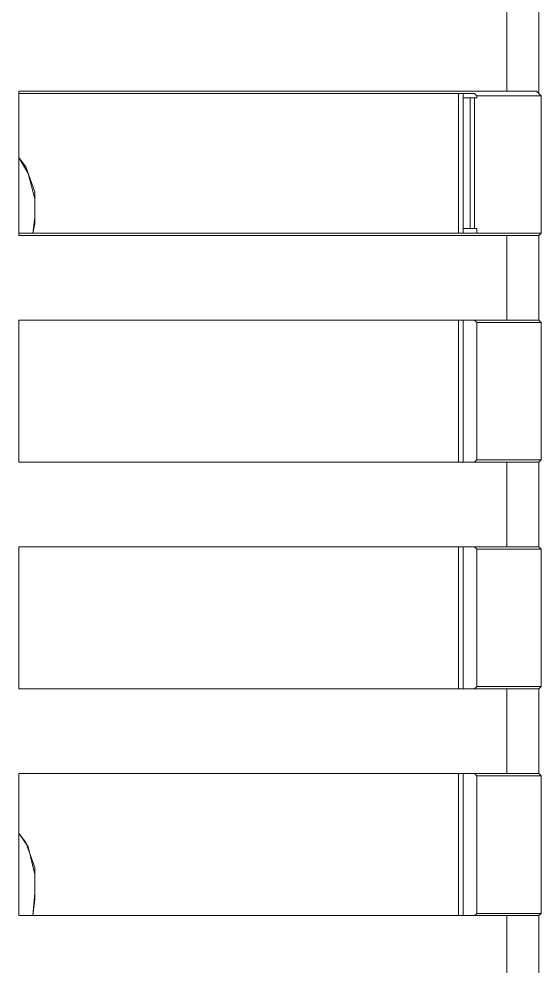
# Model space of a CAD drawing. Header units: centimetres. Extents: x -12.2 to 12.2, y -6.1 to 6.1.
# Drawn here: x -6.601 to -5.797, y 0.757 to 2.215 of the extents above; entities that cross this region are included whole.
import ezdxf

# ---------------------------------------------------------------- set-up
doc = ezdxf.new("R2010")
doc.units = ezdxf.units.CM
doc.header["$MEASUREMENT"] = 0
doc.layers.add('Camada 1', color=7, linetype='Continuous')

msp = doc.modelspace()

# ---------------------------------------------------------------- linework, layer by layer
at = {"layer": 'Camada 1', "lineweight": 9}
for points in [[(-5.80031, 2.23477), (-5.80031, 2.23477), (-5.80031, 2.10072), (-5.80031, 2.10072)], [(-5.8497, 2.10424), (-5.8497, 2.10424), (-5.8497, 2.23124), (-5.8497, 2.23124)], [(-5.8497, 2.10424), (-5.8497, 2.10424), (-6.60112, 2.10424), (-6.60112, 2.10424)], [(-6.60112, 2.10424), (-6.60112, 2.10424), (-6.60112, 1.88199), (-6.60112, 1.88199)], [(-6.60112, 2.10072), (-6.60112, 2.10072), (-6.60112, 2.10424), (-6.60112, 2.10424)], [(-5.89909, 2.10072), (-5.89909, 2.10072), (-6.60112, 2.10072), (-6.60112, 2.10072)], [(-6.60112, 2.10072), (-6.60112, 2.10072), (-6.60112, 1.88552), (-6.60112, 1.88552)], [(-5.92379, 1.88552), (-5.92379, 1.88552), (-5.92379, 2.10072), (-5.92379, 2.10072)], [(-5.91673, 2.10072), (-5.91673, 2.10072), (-5.91673, 1.88552), (-5.91673, 1.88552)], [(-5.89556, 2.09719), (-5.89556, 2.09719), (-5.89909, 2.10072), (-5.89909, 2.10072)], [(-5.79679, 2.09719), (-5.79679, 2.09719), (-5.80031, 2.10072), (-5.80031, 2.10072)], [(-5.90615, 2.09366), (-5.90615, 2.09366), (-5.91673, 2.09366), (-5.91673, 2.09366)], [(-5.90615, 1.89258), (-5.90615, 1.89258), (-5.90615, 2.09366), (-5.90615, 2.09366)], [(-5.89909, 2.09366), (-5.89909, 2.09366), (-5.90615, 2.09366), (-5.90615, 2.09366)], [(-5.89909, 2.09366), (-5.89909, 2.09366), (-5.89909, 1.89258), (-5.89909, 1.89258)], [(-5.89909, 2.09366), (-5.89909, 2.09366), (-5.89556, 2.09366), (-5.89556, 2.09366)], [(-5.79679, 2.09719), (-5.79679, 2.09719), (-5.89556, 2.09719), (-5.89556, 2.09719)], [(-5.89556, 2.09719), (-5.89556, 2.09719), (-5.89556, 2.09366), (-5.89556, 2.09366)], [(-5.79679, 2.09719), (-5.79679, 2.09719), (-5.79679, 1.88552), (-5.79679, 1.88552)], [(-6.60112, 1.88552), (-6.60112, 1.88552), (-5.89909, 1.88552), (-5.89909, 1.88552)], [(-6.60112, 1.88552), (-6.60112, 1.88552), (-6.60112, 1.88199), (-6.60112, 1.88199)], [(-6.60112, 1.88199), (-6.60112, 1.88199), (-5.8497, 1.88199), (-5.8497, 1.88199)], [(-5.90615, 1.89258), (-5.90615, 1.89258), (-5.91673, 1.89258), (-5.91673, 1.89258)], [(-5.89909, 1.89258), (-5.89909, 1.89258), (-5.90615, 1.89258), (-5.90615, 1.89258)], [(-5.89556, 1.89258), (-5.89556, 1.89258), (-5.89909, 1.89258), (-5.89909, 1.89258)], [(-5.89909, 1.88552), (-5.89909, 1.88552), (-5.89556, 1.88552), (-5.89556, 1.88552)], [(-5.89556, 1.89258), (-5.89556, 1.89258), (-5.89556, 1.88552), (-5.89556, 1.88552)], [(-5.89556, 1.88552), (-5.89556, 1.88552), (-5.79679, 1.88552), (-5.79679, 1.88552)], [(-5.8497, 1.75147), (-5.8497, 1.75147), (-5.8497, 1.88199), (-5.8497, 1.88199)], [(-5.80031, 1.88199), (-5.80031, 1.88199), (-5.79679, 1.88552), (-5.79679, 1.88552)], [(-5.80031, 1.88199), (-5.80031, 1.88199), (-5.80031, 1.75147), (-5.80031, 1.75147)], [(-5.8497, 1.75147), (-5.8497, 1.75147), (-6.60112, 1.75147), (-6.60112, 1.75147)], [(-6.60112, 1.75147), (-6.60112, 1.75147), (-6.60112, 1.53274), (-6.60112, 1.53274)], [(-6.60112, 1.75147), (-6.60112, 1.75147), (-6.60112, 1.53274), (-6.60112, 1.53274)], [(-5.89909, 1.75147), (-5.89909, 1.75147), (-6.60112, 1.75147), (-6.60112, 1.75147)], [(-5.92379, 1.53274), (-5.92379, 1.53274), (-5.92379, 1.75147), (-5.92379, 1.75147)], [(-5.91673, 1.75147), (-5.91673, 1.75147), (-5.91673, 1.53274), (-5.91673, 1.53274)], [(-5.89556, 1.74794), (-5.89556, 1.74794), (-5.89909, 1.75147), (-5.89909, 1.75147)], [(-5.79679, 1.74794), (-5.79679, 1.74794), (-5.80031, 1.75147), (-5.80031, 1.75147)], [(-5.79679, 1.74794), (-5.79679, 1.74794), (-5.89556, 1.74794), (-5.89556, 1.74794)], [(-5.89556, 1.74794), (-5.89556, 1.74794), (-5.89556, 1.53627), (-5.89556, 1.53627)], [(-5.79679, 1.74794), (-5.79679, 1.74794), (-5.79679, 1.53627), (-5.79679, 1.53627)], [(-6.60112, 1.53274), (-6.60112, 1.53274), (-5.8497, 1.53274), (-5.8497, 1.53274)], [(-6.60112, 1.53274), (-6.60112, 1.53274), (-5.89909, 1.53274), (-5.89909, 1.53274)], [(-5.89909, 1.53274), (-5.89909, 1.53274), (-5.89556, 1.53627), (-5.89556, 1.53627)], [(-5.89556, 1.53627), (-5.89556, 1.53627), (-5.79679, 1.53627), (-5.79679, 1.53627)], [(-5.8497, 1.40222), (-5.8497, 1.40222), (-5.8497, 1.53274), (-5.8497, 1.53274)], [(-5.80031, 1.53274), (-5.80031, 1.53274), (-5.79679, 1.53627), (-5.79679, 1.53627)], [(-5.80031, 1.53274), (-5.80031, 1.53274), (-5.80031, 1.40222), (-5.80031, 1.40222)], [(-5.8497, 1.40222), (-5.8497, 1.40222), (-6.60112, 1.40222), (-6.60112, 1.40222)], [(-6.60112, 1.40222), (-6.60112, 1.40222), (-6.60112, 1.18349), (-6.60112, 1.18349)], [(-5.89909, 1.40222), (-5.89909, 1.40222), (-6.60112, 1.40222), (-6.60112, 1.40222)], [(-6.60112, 1.40222), (-6.60112, 1.40222), (-6.60112, 1.18349), (-6.60112, 1.18349)], [(-5.92379, 1.18349), (-5.92379, 1.18349), (-5.92379, 1.40222), (-5.92379, 1.40222)], [(-5.91673, 1.40222), (-5.91673, 1.40222), (-5.91673, 1.18349), (-5.91673, 1.18349)], [(-5.89556, 1.39869), (-5.89556, 1.39869), (-5.89909, 1.40222), (-5.89909, 1.40222)], [(-5.79679, 1.39869), (-5.79679, 1.39869), (-5.80031, 1.40222), (-5.80031, 1.40222)], [(-5.79679, 1.39869), (-5.79679, 1.39869), (-5.89556, 1.39869), (-5.89556, 1.39869)], [(-5.89556, 1.39869), (-5.89556, 1.39869), (-5.89556, 1.18702), (-5.89556, 1.18702)], [(-5.79679, 1.39869), (-5.79679, 1.39869), (-5.79679, 1.18702), (-5.79679, 1.18702)], [(-6.60112, 1.18349), (-6.60112, 1.18349), (-5.8497, 1.18349), (-5.8497, 1.18349)], [(-6.60112, 1.18349), (-6.60112, 1.18349), (-5.89909, 1.18349), (-5.89909, 1.18349)], [(-5.89909, 1.18349), (-5.89909, 1.18349), (-5.89556, 1.18702), (-5.89556, 1.18702)], [(-5.89556, 1.18702), (-5.89556, 1.18702), (-5.79679, 1.18702), (-5.79679, 1.18702)], [(-5.8497, 1.05297), (-5.8497, 1.05297), (-5.8497, 1.18349), (-5.8497, 1.18349)], [(-5.80031, 1.18349), (-5.80031, 1.18349), (-5.79679, 1.18702), (-5.79679, 1.18702)], [(-5.80031, 1.18349), (-5.80031, 1.18349), (-5.80031, 1.05297), (-5.80031, 1.05297)], [(-5.8497, 1.05297), (-5.8497, 1.05297), (-6.60112, 1.05297), (-6.60112, 1.05297)], [(-6.60112, 1.05297), (-6.60112, 1.05297), (-6.60112, 0.83424), (-6.60112, 0.83424)], [(-6.60112, 1.05297), (-6.60112, 1.05297), (-6.60112, 0.83424), (-6.60112, 0.83424)], [(-5.89909, 1.05297), (-5.89909, 1.05297), (-6.60112, 1.05297), (-6.60112, 1.05297)], [(-5.92379, 0.83424), (-5.92379, 0.83424), (-5.92379, 1.05297), (-5.92379, 1.05297)], [(-5.91673, 1.05297), (-5.91673, 1.05297), (-5.91673, 0.83424), (-5.91673, 0.83424)], [(-5.89556, 1.04944), (-5.89556, 1.04944), (-5.89909, 1.05297), (-5.89909, 1.05297)], [(-5.79679, 1.04944), (-5.79679, 1.04944), (-5.80031, 1.05297), (-5.80031, 1.05297)], [(-5.79679, 1.04944), (-5.79679, 1.04944), (-5.89556, 1.04944), (-5.89556, 1.04944)], [(-5.89556, 1.04944), (-5.89556, 1.04944), (-5.89556, 0.83777), (-5.89556, 0.83777)], [(-5.79679, 1.04944), (-5.79679, 1.04944), (-5.79679, 0.83777), (-5.79679, 0.83777)], [(-6.60112, 0.83424), (-6.60112, 0.83424), (-5.8497, 0.83424), (-5.8497, 0.83424)], [(-6.60112, 0.83424), (-6.60112, 0.83424), (-5.89909, 0.83424), (-5.89909, 0.83424)], [(-5.89909, 0.83424), (-5.89909, 0.83424), (-5.89556, 0.83777), (-5.89556, 0.83777)], [(-5.89556, 0.83777), (-5.89556, 0.83777), (-5.79679, 0.83777), (-5.79679, 0.83777)], [(-5.8497, 0.70372), (-5.8497, 0.70372), (-5.8497, 0.83424), (-5.8497, 0.83424)], [(-5.80031, 0.83424), (-5.80031, 0.83424), (-5.79679, 0.83777), (-5.79679, 0.83777)], [(-5.80031, 0.83424), (-5.80031, 0.83424), (-5.80031, 0.70372), (-5.80031, 0.70372)]]:
    msp.add_open_spline(points, degree=3, dxfattribs=at)
for points, knots in [([(-5.80031, 2.10072), (-5.80031, 2.10072), (-5.80384, 2.10424), (-5.80384, 2.10424), (-5.80384, 2.10424), (-5.8109, 2.10424), (-5.8109, 2.10424), (-5.8109, 2.10424), (-5.81442, 2.10424), (-5.81442, 2.10424), (-5.81442, 2.10424), (-5.82501, 2.10424), (-5.82501, 2.10424), (-5.82501, 2.10424), (-5.83206, 2.10424), (-5.83206, 2.10424), (-5.83206, 2.10424), (-5.84265, 2.10424), (-5.84265, 2.10424), (-5.84265, 2.10424), (-5.8497, 2.10424), (-5.8497, 2.10424)], [0, 0, 0, 0, 0.1428571, 0.1428571, 0.1428571, 0.2857143, 0.2857143, 0.2857143, 0.4285714, 0.4285714, 0.4285714, 0.5714286, 0.5714286, 0.5714286, 0.7142857, 0.7142857, 0.7142857, 0.8571429, 0.8571429, 0.8571429, 1, 1, 1, 1]), ([(-6.57995, 1.88552), (-6.57995, 1.88552), (-6.57642, 1.91022), (-6.57642, 1.91022), (-6.57642, 1.91022), (-6.57642, 1.94902), (-6.57642, 1.94902), (-6.57642, 1.94902), (-6.59054, 1.98783), (-6.59054, 1.98783), (-6.59054, 1.98783), (-6.60112, 2.00194), (-6.60112, 2.00194)], [0, 0, 0, 0, 0.25, 0.25, 0.25, 0.5, 0.5, 0.5, 0.75, 0.75, 0.75, 1, 1, 1, 1]), ([(-6.60112, 2.00194), (-6.60112, 2.00194), (-6.58701, 1.97724), (-6.58701, 1.97724), (-6.58701, 1.97724), (-6.57642, 1.93844), (-6.57642, 1.93844), (-6.57642, 1.93844), (-6.57642, 1.89963), (-6.57642, 1.89963), (-6.57642, 1.89963), (-6.57995, 1.88552), (-6.57995, 1.88552)], [0, 0, 0, 0, 0.25, 0.25, 0.25, 0.5, 0.5, 0.5, 0.75, 0.75, 0.75, 1, 1, 1, 1]), ([(-5.8497, 1.88199), (-5.8497, 1.88199), (-5.84265, 1.88199), (-5.84265, 1.88199), (-5.84265, 1.88199), (-5.83206, 1.88199), (-5.83206, 1.88199), (-5.83206, 1.88199), (-5.82501, 1.88199), (-5.82501, 1.88199), (-5.82501, 1.88199), (-5.81442, 1.88199), (-5.81442, 1.88199), (-5.81442, 1.88199), (-5.8109, 1.88199), (-5.8109, 1.88199), (-5.8109, 1.88199), (-5.80384, 1.88199), (-5.80384, 1.88199), (-5.80384, 1.88199), (-5.80031, 1.88199), (-5.80031, 1.88199)], [0, 0, 0, 0, 0.1428571, 0.1428571, 0.1428571, 0.2857143, 0.2857143, 0.2857143, 0.4285714, 0.4285714, 0.4285714, 0.5714286, 0.5714286, 0.5714286, 0.7142857, 0.7142857, 0.7142857, 0.8571429, 0.8571429, 0.8571429, 1, 1, 1, 1]), ([(-5.80031, 1.75147), (-5.80031, 1.75147), (-5.80384, 1.75147), (-5.80384, 1.75147), (-5.80384, 1.75147), (-5.8109, 1.75147), (-5.8109, 1.75147), (-5.8109, 1.75147), (-5.81442, 1.75147), (-5.81442, 1.75147), (-5.81442, 1.75147), (-5.82501, 1.75147), (-5.82501, 1.75147), (-5.82501, 1.75147), (-5.83206, 1.75147), (-5.83206, 1.75147), (-5.83206, 1.75147), (-5.84265, 1.75147), (-5.84265, 1.75147), (-5.84265, 1.75147), (-5.8497, 1.75147), (-5.8497, 1.75147)], [0, 0, 0, 0, 0.1428571, 0.1428571, 0.1428571, 0.2857143, 0.2857143, 0.2857143, 0.4285714, 0.4285714, 0.4285714, 0.5714286, 0.5714286, 0.5714286, 0.7142857, 0.7142857, 0.7142857, 0.8571429, 0.8571429, 0.8571429, 1, 1, 1, 1]), ([(-5.8497, 1.53274), (-5.8497, 1.53274), (-5.84265, 1.53274), (-5.84265, 1.53274), (-5.84265, 1.53274), (-5.83206, 1.53274), (-5.83206, 1.53274), (-5.83206, 1.53274), (-5.82501, 1.53274), (-5.82501, 1.53274), (-5.82501, 1.53274), (-5.81442, 1.53274), (-5.81442, 1.53274), (-5.81442, 1.53274), (-5.8109, 1.53274), (-5.8109, 1.53274), (-5.8109, 1.53274), (-5.80384, 1.53274), (-5.80384, 1.53274), (-5.80384, 1.53274), (-5.80031, 1.53274), (-5.80031, 1.53274)], [0, 0, 0, 0, 0.1428571, 0.1428571, 0.1428571, 0.2857143, 0.2857143, 0.2857143, 0.4285714, 0.4285714, 0.4285714, 0.5714286, 0.5714286, 0.5714286, 0.7142857, 0.7142857, 0.7142857, 0.8571429, 0.8571429, 0.8571429, 1, 1, 1, 1]), ([(-5.80031, 1.40222), (-5.80031, 1.40222), (-5.80384, 1.40222), (-5.80384, 1.40222), (-5.80384, 1.40222), (-5.8109, 1.40222), (-5.8109, 1.40222), (-5.8109, 1.40222), (-5.81442, 1.40222), (-5.81442, 1.40222), (-5.81442, 1.40222), (-5.82501, 1.40222), (-5.82501, 1.40222), (-5.82501, 1.40222), (-5.83206, 1.40222), (-5.83206, 1.40222), (-5.83206, 1.40222), (-5.84265, 1.40222), (-5.84265, 1.40222), (-5.84265, 1.40222), (-5.8497, 1.40222), (-5.8497, 1.40222)], [0, 0, 0, 0, 0.1428571, 0.1428571, 0.1428571, 0.2857143, 0.2857143, 0.2857143, 0.4285714, 0.4285714, 0.4285714, 0.5714286, 0.5714286, 0.5714286, 0.7142857, 0.7142857, 0.7142857, 0.8571429, 0.8571429, 0.8571429, 1, 1, 1, 1]), ([(-5.8497, 1.18349), (-5.8497, 1.18349), (-5.84265, 1.18349), (-5.84265, 1.18349), (-5.84265, 1.18349), (-5.83206, 1.18349), (-5.83206, 1.18349), (-5.83206, 1.18349), (-5.82501, 1.18349), (-5.82501, 1.18349), (-5.82501, 1.18349), (-5.81442, 1.18349), (-5.81442, 1.18349), (-5.81442, 1.18349), (-5.8109, 1.18349), (-5.8109, 1.18349), (-5.8109, 1.18349), (-5.80384, 1.18349), (-5.80384, 1.18349), (-5.80384, 1.18349), (-5.80031, 1.18349), (-5.80031, 1.18349)], [0, 0, 0, 0, 0.1428571, 0.1428571, 0.1428571, 0.2857143, 0.2857143, 0.2857143, 0.4285714, 0.4285714, 0.4285714, 0.5714286, 0.5714286, 0.5714286, 0.7142857, 0.7142857, 0.7142857, 0.8571429, 0.8571429, 0.8571429, 1, 1, 1, 1]), ([(-5.80031, 1.05297), (-5.80031, 1.05297), (-5.80384, 1.05297), (-5.80384, 1.05297), (-5.80384, 1.05297), (-5.8109, 1.05297), (-5.8109, 1.05297), (-5.8109, 1.05297), (-5.81442, 1.05297), (-5.81442, 1.05297), (-5.81442, 1.05297), (-5.82501, 1.05297), (-5.82501, 1.05297), (-5.82501, 1.05297), (-5.83206, 1.05297), (-5.83206, 1.05297), (-5.83206, 1.05297), (-5.84265, 1.05297), (-5.84265, 1.05297), (-5.84265, 1.05297), (-5.8497, 1.05297), (-5.8497, 1.05297)], [0, 0, 0, 0, 0.1428571, 0.1428571, 0.1428571, 0.2857143, 0.2857143, 0.2857143, 0.4285714, 0.4285714, 0.4285714, 0.5714286, 0.5714286, 0.5714286, 0.7142857, 0.7142857, 0.7142857, 0.8571429, 0.8571429, 0.8571429, 1, 1, 1, 1]), ([(-6.57995, 0.83424), (-6.57995, 0.83424), (-6.57642, 0.86952), (-6.57642, 0.86952), (-6.57642, 0.86952), (-6.57642, 0.90833), (-6.57642, 0.90833), (-6.57642, 0.90833), (-6.59054, 0.94713), (-6.59054, 0.94713), (-6.59054, 0.94713), (-6.60112, 0.96124), (-6.60112, 0.96124)], [0, 0, 0, 0, 0.25, 0.25, 0.25, 0.5, 0.5, 0.5, 0.75, 0.75, 0.75, 1, 1, 1, 1]), ([(-6.60112, 0.96124), (-6.60112, 0.96124), (-6.58701, 0.94008), (-6.58701, 0.94008), (-6.58701, 0.94008), (-6.57642, 0.89774), (-6.57642, 0.89774), (-6.57642, 0.89774), (-6.57642, 0.85894), (-6.57642, 0.85894), (-6.57642, 0.85894), (-6.57995, 0.83424), (-6.57995, 0.83424)], [0, 0, 0, 0, 0.25, 0.25, 0.25, 0.5, 0.5, 0.5, 0.75, 0.75, 0.75, 1, 1, 1, 1]), ([(-5.8497, 0.83424), (-5.8497, 0.83424), (-5.84265, 0.83424), (-5.84265, 0.83424), (-5.84265, 0.83424), (-5.83206, 0.83424), (-5.83206, 0.83424), (-5.83206, 0.83424), (-5.82501, 0.83424), (-5.82501, 0.83424), (-5.82501, 0.83424), (-5.81442, 0.83424), (-5.81442, 0.83424), (-5.81442, 0.83424), (-5.8109, 0.83424), (-5.8109, 0.83424), (-5.8109, 0.83424), (-5.80384, 0.83424), (-5.80384, 0.83424), (-5.80384, 0.83424), (-5.80031, 0.83424), (-5.80031, 0.83424)], [0, 0, 0, 0, 0.1428571, 0.1428571, 0.1428571, 0.2857143, 0.2857143, 0.2857143, 0.4285714, 0.4285714, 0.4285714, 0.5714286, 0.5714286, 0.5714286, 0.7142857, 0.7142857, 0.7142857, 0.8571429, 0.8571429, 0.8571429, 1, 1, 1, 1])]:
    msp.add_open_spline(points, degree=3, knots=knots, dxfattribs=at)

doc.saveas('drawing.dxf')
